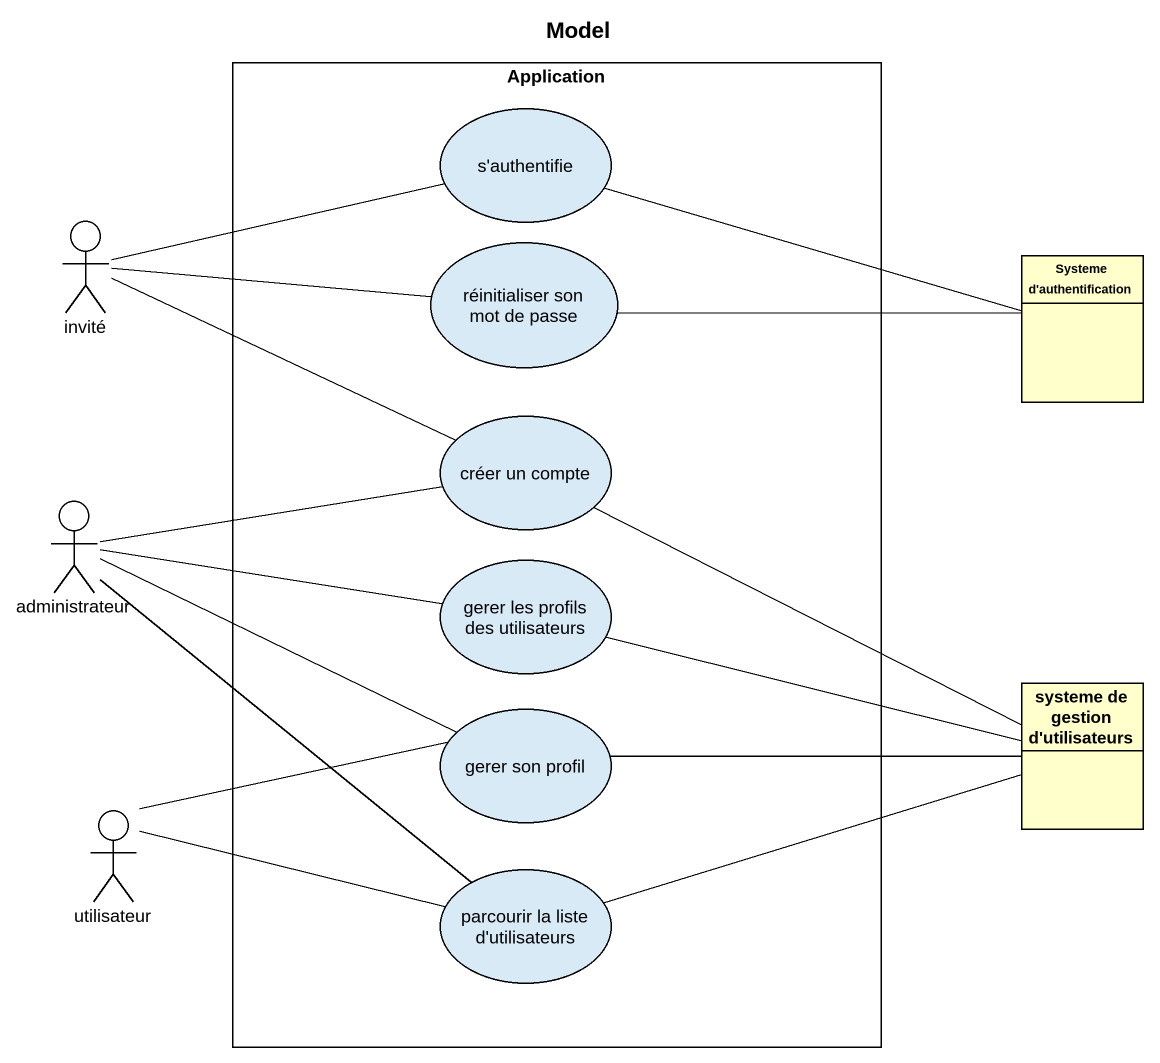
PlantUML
@startuml
title Model
allowmixing
hide circle
hide empty members
rectangle Application {
  usecase "s'authentifie" as s_authentifie
  usecase "réinitialiser son mot de passe" as réinitialiser_son_mot_de
  usecase "créer un compte" as créer_un_compte
  usecase "gerer les profils des utilisateurs" as gerer_les_profils_des
  usecase "gerer son profil" as gerer_son_profil
  usecase "parcourir la liste d'utilisateurs" as parcourir_la_liste_d
}
actor invité
class "Systeme d'authentification" as Systeme_d_authentification
actor administrateur
class "systeme de gestion d'utilisateurs" as systeme_de_gestion_d
actor utilisateur
s_authentifie -right- Systeme_d_authentification
invité -right- s_authentifie
invité -right- réinitialiser_son_mot_de
invité -right- créer_un_compte
réinitialiser_son_mot_de -right- Systeme_d_authentification
créer_un_compte -right- systeme_de_gestion_d
administrateur -right- créer_un_compte
administrateur -right- gerer_les_profils_des
administrateur -right- gerer_son_profil
administrateur -- parcourir_la_liste_d
gerer_les_profils_des -right- systeme_de_gestion_d
gerer_son_profil -right- systeme_de_gestion_d
utilisateur -right- gerer_son_profil
utilisateur -right- parcourir_la_liste_d
parcourir_la_liste_d -right- systeme_de_gestion_d
@enduml
